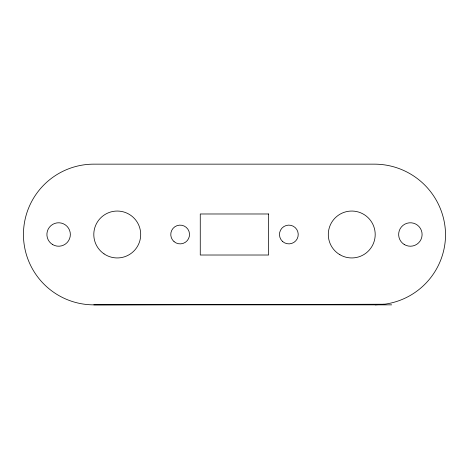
<?xml version="1.0" encoding="UTF-8"?>
<svg xmlns="http://www.w3.org/2000/svg" width="469" height="469" viewBox="0 0 469 469"><rect width="100%" height="100%" fill="white"/><g stroke="black" fill="none" stroke-linecap="round" stroke-linejoin="round"><path stroke-width="0.7" d="M375.2 304.85L384.381 304.24A70.432 70.432 0 0 0 445.55 234.5A71.188 71.188 0 0 0 374.362 164.15L93.8 164.15A70.35 70.35 0 0 0 23.45 234.5A70.35 70.35 0 0 0 93.8 304.85L391.656 304.85M93.8 304.85L384.381 304.24M268.62 213.981L200.263 213.981L200.263 255.019L268.62 255.019L268.62 213.981M174.058 241.635A9.38 9.38 0 0 0 189.37 236.206A9.38 9.38 0 0 0 177.018 225.659A9.38 9.38 0 0 0 174.058 241.635M339.896 254.731A23.45 23.45 0 0 0 375.2 234.652A23.45 23.45 0 0 0 340.154 214.116A23.45 23.45 0 0 0 339.896 254.731M282.508 241.412A9.38 9.38 0 0 0 298.008 236.534A9.38 9.38 0 0 0 286.037 225.554A9.38 9.38 0 0 0 282.508 241.412M52.745 244.642A11.725 11.725 0 0 0 70.35 234.518A11.725 11.725 0 0 0 52.78 224.334A11.725 11.725 0 0 0 52.745 244.642M104.042 253.876A23.45 23.45 0 0 0 140.636 236.247A23.45 23.45 0 0 0 107.073 213.372A23.45 23.45 0 0 0 104.042 253.876M404.184 244.455A11.725 11.725 0 0 0 422.094 234.887A11.725 11.725 0 0 0 404.847 224.159A11.725 11.725 0 0 0 404.184 244.455"/></g></svg>
